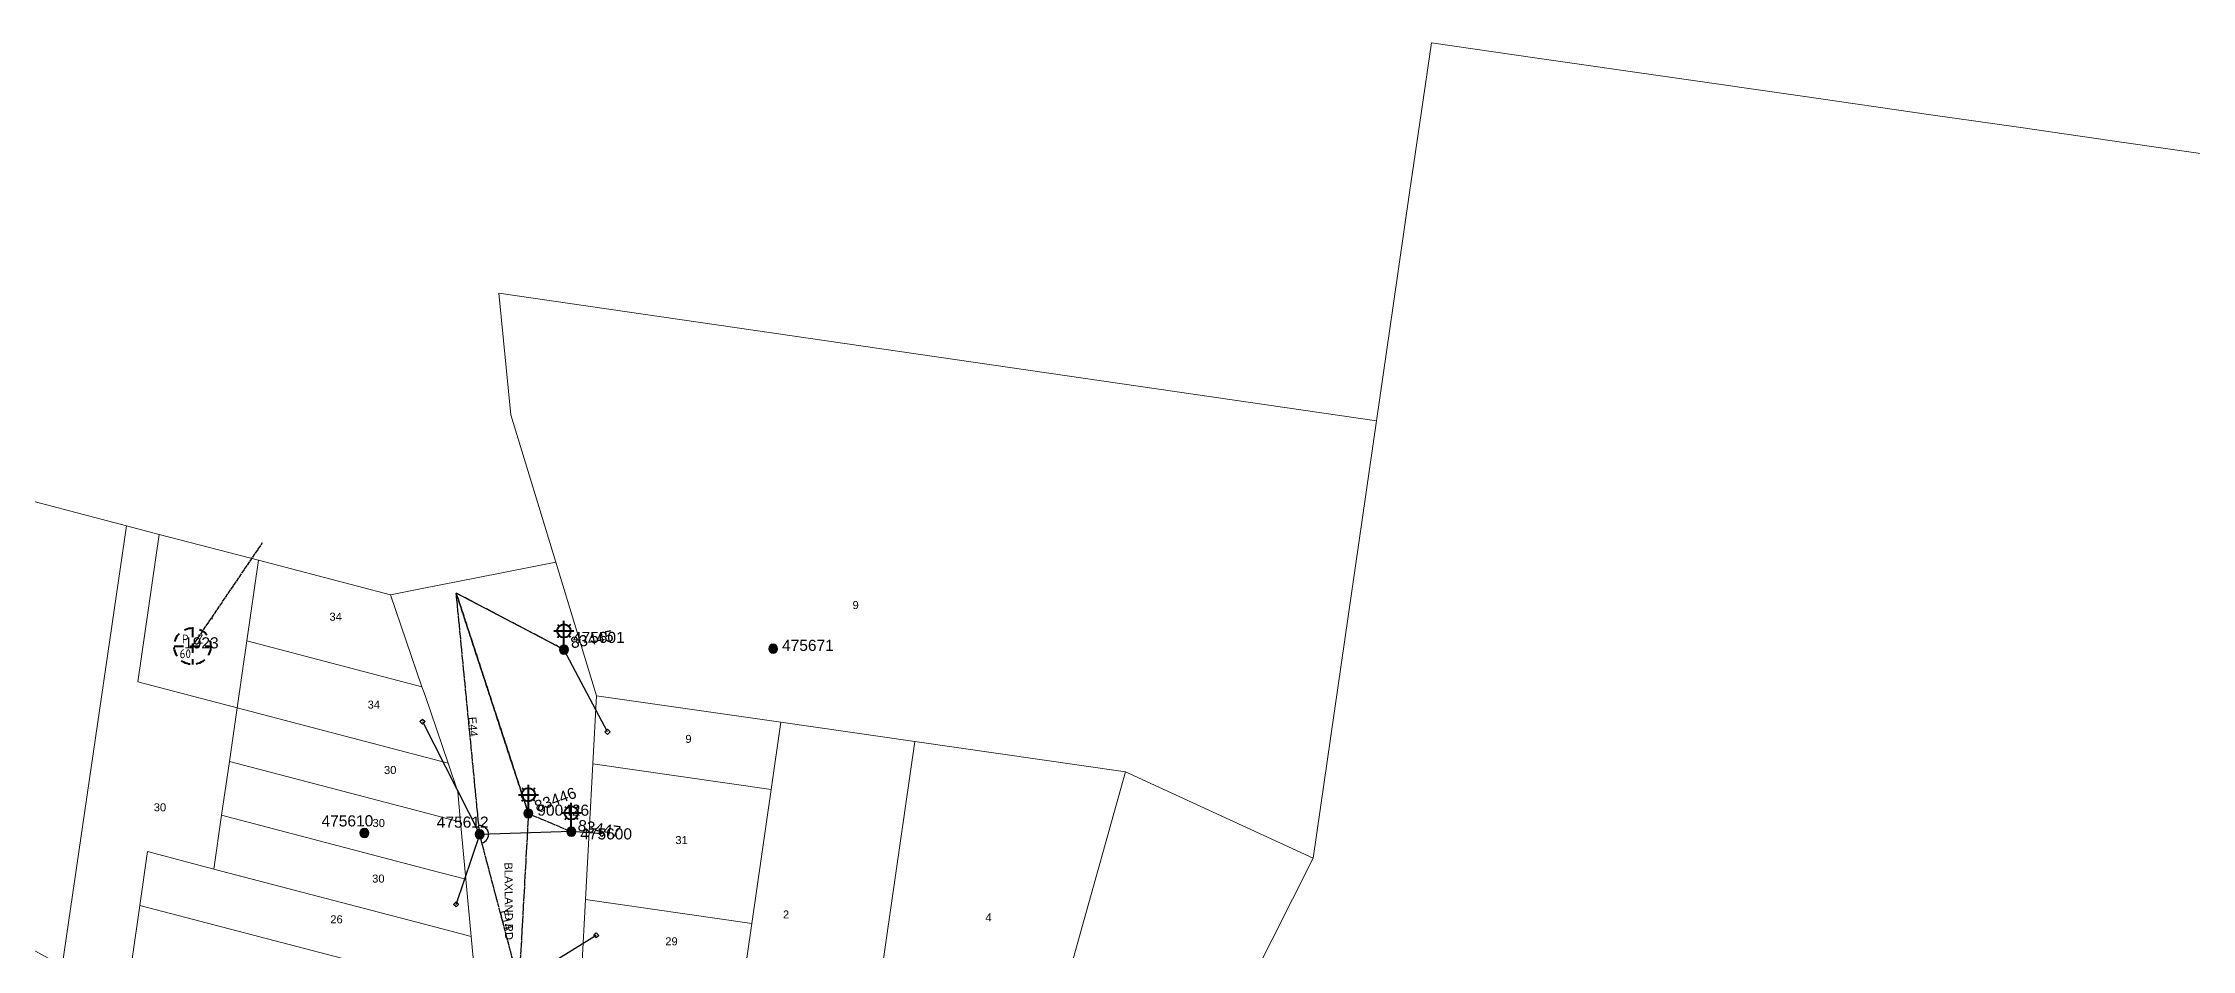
# Model space of a CAD drawing. Header units: metres. Extents: x 255732 to 259619, y 6266370 to 6267655.
# Drawn here: x 256740.3 to 257223.8, y 6267450.8 to 6267654.8 of the extents above; entities that cross this region are included whole.
import ezdxf
from ezdxf.enums import TextEntityAlignment as Align

# ---------------------------------------------------------------- set-up
doc = ezdxf.new("R2010")
doc.units = ezdxf.units.M
doc.linetypes.add('Cable Exist OH', pattern=[1, 1, 0])
doc.linetypes.add('Dash', pattern=[5, 3, -2])
doc.layers.get('0').update_dxf_attribs({"color": 6})
doc.layers.add('Cadastre Land Parcels_SP_EXT', color=9, linetype='Continuous', lineweight=5)
doc.layers.add('Cadastre Roads_SP_EXT', color=9, linetype='Continuous', lineweight=5)
for name, color, linetype in [('Equip_SL_EXT', 7, 'Continuous'), ('Equip_SP_SL_EXT', 7, 'Continuous'), ('Mains_HV_EXT', 7, 'Continuous'), ('Mains_LV_EXT', 7, 'Continuous'), ('Mains_SL_EXT', 7, 'Continuous'), ('Services_SP_EXT', 7, 'Continuous'), ('SupportsOH_SP_TR_HV_LV_SL_EXT', 7, 'Continuous')]:
    doc.layers.add(name, color=color, linetype=linetype)
doc.layers.get('0').freeze()
doc.styles.add('iecARIAL', font='arial.ttf', dxfattribs={"height": 2})
doc.styles.add('IESYMBOL1', font='isocp.shx')
doc.styles.add('POLE_LABEL', font='arial.ttf')
doc.styles.add('SLCP_LABEL', font='arial.ttf', dxfattribs={"height": 3.5})
doc.styles.get("Standard").update_dxf_attribs({"font": 'arial.ttf'})

# ---------------------------------------------------------------- blocks, each defined once
blk = doc.blocks.new('SL_LANTERN_EXT')
at = {"lineweight": 40}
for p, q in [((-1.46, 5.68), (-1.06, 5.28)), ((0, 1.97), (0, 6.47)), ((1.46, 5.68), (1.06, 5.28)), ((-2.25, 4.22), (2.25, 4.22)), ((-1.46, 2.76), (-1.06, 3.16)), ((0, 0), (0, 2.72)), ((1.46, 2.76), (1.06, 3.16))]:
    blk.add_line(p, q, dxfattribs=at)
blk.add_circle((0, 4.22), 1.5, dxfattribs=at)
at = {"style": 'iecARIAL', "flags": 8}
blk.add_attdef('ASSET_NUM', (1.5, 1.5), '', height=2.5, dxfattribs=at)
for tag, p, height, flags in [('OPERATING_VOLTAGE', (0.98, -1.65), 0.2, 9), ('ORIENTATION', (0.98, -1.85), 0.2, 9), ('OWNED_BY', (0.98, -2.05), 0.2, 9), ('STATE', (0.98, -2.25), 0.2, 9), ('CONSTRUCTED_VOLTAGE', (0.98, -0.65), 0.2, 9), ('CONTROL_TYPE', (0.98, -0.85), 0.2, 9), ('LANTERN_PURPOSE', (0.98, -1.05), 0.2, 9), ('LANTERN_TYPE', (0.98, -1.25), 0.2, 9), ('NO_PHASES', (0.98, -1.45), 0.2, 9), ('USAGE', (0.98, -2.45), 0.2, 9), ('CEXIST', (0.98, -2.65), 0.2, 9), ('CNEW', (0.98, -2.85), 0.2, 9), ('CNUMBER', (0.98, -3.05), 0.2, 9), ('CREMOVE', (0.98, -3.25), 0.2, 9), ('CREPLACE', (0.98, -3.45), 0.2, 9), ('LKINGHEIGHT', (0.98, -3.65), 0.2, 9), ('LBRACKET', (0.98, -3.85), 0.2, 9), ('LBRACKETVOCAB', (0.98, -4.05), 0.2, 9), ('LCATEGORY', (0.98, -4.25), 0.2, 9), ('LCHARGE1', (0.98, -4.45), 0.2, 9), ('LCHARGE1PERCENT', (0.98, -4.65), 0.2, 9), ('LCHARGE2', (0.98, -4.85), 0.2, 9), ('LNUMBER', (2.18, -3.25), 2.5, 8), ('STREETNAME', (0.98, -9.25), 0.2, 9), ('SUBURB', (0.98, -9.45), 0.2, 1), ('LCHARGE2PERCENT', (0.98, -5.05), 0.2, 9), ('LCHARGE3', (0.98, -5.25), 0.2, 9), ('LCHARGE3PERCENT', (0.98, -5.45), 0.2, 9), ('LEXIST', (0.98, -5.65), 0.2, 9), ('LLAMP', (0.98, -5.85), 0.2, 9), ('LLAMPVOCAB', (0.98, -6.05), 0.2, 9), ('LMAST', (0.98, -6.25), 0.2, 9), ('LMASTVOCAB', (0.98, -6.45), 0.2, 9), ('LNEW', (0.98, -6.65), 0.2, 9), ('LANTNUMBER', (0.98, -6.85), 0.2, 9), ('LOUTREACH', (0.98, -7.25), 0.2, 9), ('LOUTREACHVOCAB', (0.98, -7.45), 0.2, 9), ('LRATECODE', (0.98, -7.65), 0.2, 9), ('LREMOVE', (0.98, -7.85), 0.2, 9), ('LREPLACE', (0.98, -8.05), 0.2, 9), ('LTYPE', (0.98, -8.25), 0.2, 9), ('LTYPEVOCAB', (0.98, -8.45), 0.2, 9), ('LEGEND', (0.98, -8.65), 0.2, 9), ('LOCATION', (0.98, -8.85), 0.2, 9), ('NOTES', (0.98, -9.05), 0.2, 9)]:
    blk.add_attdef(tag, p, '', height=height, dxfattribs=dict(flags=flags))
blk = doc.blocks.new('CCP_EXT')
blk.add_wipeout([(0, 0.57), (0.57, 0), (0, -0.57), (-0.57, 0)])
blk.add_lwpolyline([(-0.57, 0), (0, 0.57), (0.57, 0), (0, -0.57), (-0.57, 0)])
at = {"flags": 1}
blk.add_attdef('Z', (0, 0), '', height=0.2, dxfattribs=at)
at = {"flags": 9}
for tag, p in [('CCP_TYPE', (0, 0)), ('CONSTRUCTED_VOLTAGE', (0, -0.2)), ('OPERATING_VOLTAGE', (0, -0.6)), ('ORIENTATION', (0, -0.8)), ('OWNED_BY', (0, -1)), ('STATE', (0, -1.8)), ('NO_PHASES', (0, -0.4)), ('USAGE', (0, -1.2)), ('LEGEND', (0, -1.4)), ('LIFE_SUPPORT', (0, -1.6)), ('NOTES', (0, -2))]:
    blk.add_attdef(tag, text='', height=0.2, dxfattribs=at).set_placement(p, align=Align.MIDDLE_LEFT)
blk = doc.blocks.new('POLE_EXT')
blk.add_hatch(color=256).paths.add_polyline_path([(-1, 0, 1), (1, 0, 1)])
blk.add_lwpolyline([(-1, 0, 1), (1, 0, 1)], format="xyb", close=True)
for tag, height, flags, p in [('pNumber', 2.5, 8, (-17.84, 2.07)), ('OWNED_BY', 0.2, 9, (1.35, -0.4)), ('SPECIAL_USE', 0.2, 9, (1.35, -0.8)), ('STATE', 0.2, 9, (1.35, -1)), ('cLV', 0.2, 9, (1.35, -1.4)), ('hDepth', 0.2, 9, (1.35, -1.6)), ('hDia', 0.2, 9, (1.35, -1.8)), ('cHV', 0.2, 9, (1.35, -2)), ('cLinedev', 0.2, 9, (1.35, -3.4)), ('pExisting', 0.2, 9, (1.35, -3.8)), ('pFooting', 0.2, 9, (1.35, -4.4)), ('pNew', 0.2, 9, (1.35, -4.6)), ('PARENT', 0.2, 9, (1.35, -0.6)), ('USAGE', 0.2, 9, (1.35, -1.2)), ('LBRACKET', 0.2, 9, (1.35, -2.2)), ('LExisting', 0.2, 9, (1.35, -2.4)), ('LANTNUMBER', 0.2, 9, (1.35, -2.6)), ('LOther', 0.2, 9, (1.35, -2.8)), ('LRemove', 0.2, 9, (1.35, -3)), ('LEGEND', 0.2, 9, (1.35, -3.2)), ('LOCATION', 0.2, 9, (1.35, -3.6)), ('PFNUMBER', 0.2, 9, (1.35, -4)), ('NEWPFNUMBER', 0.2, 9, (1.35, -4.2)), ('pRelocate', 0.2, 9, (1.35, -5)), ('pRemove', 0.2, 9, (1.35, -5.2)), ('pReplace', 0.2, 9, (1.35, -5.4)), ('pStay', 0.2, 9, (1.35, -5.6)), ('pType', 0.2, 9, (1.35, -5.8)), ('cspan', 0.2, 9, (1.35, -6)), ('STREETNAME', 0.2, 9, (1.35, -6.2)), ('SUBURB', 0.2, 9, (1.35, -6.4)), ('OPERATED_BY', 0.2, 9, (1.36, -7.01)), ('NOTES', 0.2, 9, (1.35, -6.6)), ('MAINTAINED_BY', 0.2, 9, (1.36, -6.81))]:
    blk.add_attdef(tag, text='', height=height, dxfattribs=dict(flags=flags)).set_placement(p, align=Align.MIDDLE_LEFT)
at = {"style": 'POLE_LABEL'}
for tag, height, flags, p in [('STRUCTURE_PLANT_NUMBER', 0.2, 9, (1.35, 0.03)), ('ASSET_NUM', 2.5, 8, (2, 2)), ('STREET_CODE', 0.2, 9, (1.35, -0.2))]:
    blk.add_attdef(tag, text='', height=height, dxfattribs=dict(at, flags=flags)).set_placement(p, align=Align.MIDDLE_LEFT)
at = {"flags": 1}
blk.add_attdef('Z', (1.35, -7.33), '', height=0.2, dxfattribs=at)
blk = doc.blocks.new('SLCP_ZELL_EXT')
blk.add_wipeout([(-0.24, 7.5), (-0.71, 7.47), (-1.17, 7.41), (-1.64, 7.32), (-2.09, 7.21), (-2.54, 7.06), (-2.98, 6.89), (-3.41, 6.69), (-3.82, 6.46), (-4.22, 6.21), (-4.6, 5.93), (-4.96, 5.63), (-5.31, 5.31), (-5.63, 4.96), (-5.93, 4.6), (-6.21, 4.22), (-6.46, 3.82), (-6.69, 3.41), (-6.89, 2.98), (-7.06, 2.54), (-7.21, 2.09), (-7.32, 1.64), (-7.41, 1.17), (-7.47, 0.71), (-7.5, 0.24), (-7.5, -0.24), (-7.47, -0.71), (-7.41, -1.17), (-7.32, -1.64), (-7.21, -2.09), (-7.06, -2.54), (-6.89, -2.98), (-6.69, -3.41), (-6.46, -3.82), (-6.21, -4.22), (-5.93, -4.6), (-5.63, -4.96), (-5.31, -5.31), (-4.96, -5.63), (-4.6, -5.93), (-4.22, -6.21), (-3.82, -6.46), (-3.41, -6.69), (-2.98, -6.89), (-2.54, -7.06), (-2.09, -7.21), (-1.64, -7.32), (-1.17, -7.41), (-0.71, -7.47), (-0.24, -7.5), (0.24, -7.5), (0.71, -7.47), (1.17, -7.41), (1.64, -7.32), (2.09, -7.21), (2.54, -7.06), (2.98, -6.89), (3.41, -6.69), (3.82, -6.46), (4.22, -6.21), (4.6, -5.93), (4.96, -5.63), (5.31, -5.31), (5.63, -4.96), (5.93, -4.6), (6.21, -4.22), (6.46, -3.82), (6.69, -3.41), (6.89, -2.98), (7.06, -2.54), (7.21, -2.09), (7.32, -1.64), (7.41, -1.17), (7.47, -0.71), (7.5, -0.24), (7.5, 0.24), (7.47, 0.71), (7.41, 1.17), (7.32, 1.64), (7.21, 2.09), (7.06, 2.54), (6.89, 2.98), (6.69, 3.41), (6.46, 3.82), (6.21, 4.22), (5.93, 4.6), (5.63, 4.96), (5.31, 5.31), (4.96, 5.63), (4.6, 5.93), (4.22, 6.21), (3.82, 6.46), (3.41, 6.69), (2.98, 6.89), (2.54, 7.06), (2.09, 7.21), (1.64, 7.32), (1.17, 7.41), (0.71, 7.47), (0.24, 7.5)])
at = {"linetype": 'Dash', "lineweight": 40, "ltscale": 0.7}
for p, q in [((-4.11, 0), (4.11, 0)), ((0, 4.11), (0, -4.11))]:
    blk.add_line(p, q, dxfattribs=at)
blk.add_circle((0, 0), 4.11, dxfattribs=at)
at = {"lineweight": 40, "style": 'IESYMBOL1'}
for s, p in [('P', (-1.6, 0)), ('Z', (1.7, 0)), ('60', (-1.61, -3.31))]:
    blk.add_text(s, height=2, dxfattribs=at).set_placement(p, align=Align.BOTTOM_CENTER)
at = {"flags": 1}
blk.add_attdef('Z', (0, 0), '', height=0.2, dxfattribs=at)
at = {"style": 'SLCP_LABEL'}
for tag, height, flags, p in [('ASSET_NUM', 2.5, 8, (2, 2)), ('STREET_CODE', 0.2, 9, (0, -0.2))]:
    blk.add_attdef(tag, text='', height=height, dxfattribs=dict(at, flags=flags)).set_placement(p, align=Align.MIDDLE_LEFT)
at = {"flags": 9}
for tag, p in [('CONSTRUCTED_VOLTAGE', (0, -0.4)), ('CONTROL_TYPE', (0, -0.6)), ('OPERATING_VOLTAGE', (0, -1)), ('ORIENTATION', (0, -1.2)), ('OWNED_BY', (0, -1.4)), ('STATE', (0, -2)), ('NO_PHASES', (0, -0.8)), ('USAGE', (0, -1.6)), ('LOCATION', (0, -1.8)), ('NOTES', (0, -2.2))]:
    blk.add_attdef(tag, text='', height=0.2, dxfattribs=at).set_placement(p, align=Align.MIDDLE_LEFT)

msp = doc.modelspace()

# ---------------------------------------------------------------- linework, layer by layer
at = {"layer": 'Cadastre Land Parcels_SP_EXT', "linetype": 'Continuous'}
for points in [[(257075.94, 6267651.43), (257052.75, 6267654.77), (257050.38, 6267638.89), (257047.78, 6267621.13), (257044.07, 6267595.63), (257040.33, 6267569.81), (257026.08, 6267471.42), (257012.21, 6267443.95), (257313.75, 6267344.87), (257352.19, 6267612.03), (257345.67, 6267612.96), (257327.56, 6267615.48), (257309.44, 6267618), (257285.3, 6267621.36), (257205.32, 6267632.84), (257185.3, 6267635.73), (257165.58, 6267638.56), (257135.7, 6267642.85), (257105.82, 6267647.14), (257075.94, 6267651.43)], [(257040.33, 6267569.81), (256842.87, 6267598.48), (256845.6, 6267571.12), (256855.7, 6267537.98), (256864.87, 6267507.92), (256906.35, 6267501.99), (256936.47, 6267497.65), (256983.85, 6267490.82), (257026.08, 6267471.42), (257040.33, 6267569.81)], [(256744.65, 6267447.19), (256759.08, 6267546.17), (256729.41, 6267553.96), (256716.14, 6267462.82), (256718.77, 6267461.4), (256744.65, 6267447.19)], [(256766.46, 6267544.24), (256759.08, 6267546.17), (256744.65, 6267447.19), (256745.5, 6267446.72), (256758.99, 6267439.32), (256760.36, 6267448.77), (256762.1, 6267460.82), (256763.84, 6267472.92), (256778.77, 6267468.99), (256780.51, 6267481.07), (256782.25, 6267493.15), (256783.99, 6267505.22), (256761.69, 6267511.07), (256766.46, 6267544.24)], [(256786.17, 6267520.29), (256788.78, 6267538.43), (256766.46, 6267544.24), (256761.69, 6267511.07), (256783.99, 6267505.22), (256786.17, 6267520.29)], [(256818.53, 6267530.64), (256788.78, 6267538.43), (256786.17, 6267520.29), (256825.59, 6267510), (256818.53, 6267530.64)], [(256825.59, 6267510), (256786.17, 6267520.29), (256783.99, 6267505.22), (256826.63, 6267494.07), (256831.47, 6267492.8), (256826.27, 6267508.01), (256825.59, 6267510)], [(256906.35, 6267501.99), (256864.87, 6267507.92), (256864.05, 6267492.65), (256904.14, 6267486.9), (256906.35, 6267501.99)], [(256831.47, 6267492.8), (256826.63, 6267494.07), (256783.99, 6267505.22), (256782.25, 6267493.15), (256826.95, 6267481.45), (256834.29, 6267479.53), (256833.69, 6267486.35), (256831.47, 6267492.8)], [(256936.47, 6267497.65), (256906.35, 6267501.99), (256904.14, 6267486.9), (256902, 6267471.82), (256899.81, 6267456.73), (256897.64, 6267441.65), (256895.44, 6267426.57), (256893.74, 6267414.69), (256925.71, 6267422.87), (256936.47, 6267497.65)], [(256983.85, 6267490.82), (256936.47, 6267497.65), (256925.71, 6267422.87), (256963.36, 6267417.47), (256983.85, 6267490.82)], [(256826.95, 6267481.45), (256782.25, 6267493.15), (256780.51, 6267481.07), (256827.27, 6267468.84), (256835.48, 6267466.69), (256834.29, 6267479.53), (256826.95, 6267481.45)], [(256904.14, 6267486.9), (256864.05, 6267492.65), (256863.21, 6267477.39), (256862.36, 6267462.11), (256899.81, 6267456.73), (256902, 6267471.82), (256904.14, 6267486.9)], [(257012.21, 6267443.95), (257026.08, 6267471.42), (256983.85, 6267490.82), (256963.36, 6267417.47), (256987.19, 6267397.75), (257012.21, 6267443.95)], [(256827.27, 6267468.84), (256780.51, 6267481.07), (256778.77, 6267468.99), (256827.59, 6267456.22), (256836.66, 6267453.85), (256835.48, 6267466.69), (256827.27, 6267468.84)], [(256778.77, 6267468.99), (256763.84, 6267472.92), (256762.1, 6267460.82), (256827.91, 6267443.61), (256837.85, 6267441.02), (256836.66, 6267453.85), (256827.59, 6267456.22), (256778.77, 6267468.99)], [(256827.91, 6267443.61), (256762.1, 6267460.82), (256760.36, 6267448.77), (256828.24, 6267431), (256839.03, 6267428.18), (256837.85, 6267441.02), (256827.91, 6267443.61)], [(256899.81, 6267456.73), (256862.36, 6267462.11), (256861.52, 6267446.81), (256897.64, 6267441.65), (256899.81, 6267456.73)]]:
    msp.add_lwpolyline(points, close=True, dxfattribs=at)
at = {"layer": 'Mains_LV_EXT', "linetype": 'Cable Exist OH'}
for points in [[(256838.57, 6267476.79), (256833.3, 6267531.03)], [(256847.42, 6267443.29), (256838.57, 6267476.79)]]:
    msp.add_lwpolyline(points, dxfattribs=at)
at = {"layer": 'Mains_LV_EXT', "linetype": 'Continuous'}
msp.add_lwpolyline([(256839.08, 6267474.86, 0.926921), (256838.38, 6267478.78)], format="xyb", dxfattribs=at)
at = {"layer": 'Mains_SL_EXT', "linetype": 'Cable Exist OH'}
for points in [[(256849.53, 6267481.49), (256833.3, 6267531.03)], [(256857.54, 6267518.33), (256833.3, 6267531.03)], [(256849.53, 6267481.49), (256847.42, 6267443.29)], [(256849.53, 6267481.49), (256859.19, 6267477.4)]]:
    msp.add_lwpolyline(points, dxfattribs=at)

# ---------------------------------------------------------------- block references
at = {"layer": 'Equip_SP_SL_EXT'}
ref = msp.add_blockref('SL_LANTERN_EXT', (256857.54, 6267518.33), dxfattribs=at)
ref.add_attrib('ASSET_NUM', '83445', dxfattribs={"layer": '0', "height": 2.5, "rotation": 10.071, "style": 'iecARIAL'}).set_placement((256859.04, 6267519.83), align=Align.MIDDLE_LEFT)
ref = msp.add_blockref('SL_LANTERN_EXT', (256849.53, 6267481.49), dxfattribs=at)
ref.add_attrib('ASSET_NUM', '83446', dxfattribs={"layer": '0', "height": 2.5, "rotation": 19.9602, "style": 'iecARIAL'}).set_placement((256851.03, 6267482.99), align=Align.MIDDLE_LEFT)
ref = msp.add_blockref('SL_LANTERN_EXT', (256859.19, 6267477.4), dxfattribs=at)
ref.add_attrib('ASSET_NUM', '83447', dxfattribs={"layer": '0', "height": 2.5, "rotation": 350.7564, "style": 'iecARIAL'}).set_placement((256860.69, 6267478.9), align=Align.MIDDLE_LEFT)
at = {"layer": 'SupportsOH_SP_TR_HV_LV_SL_EXT'}
ref = msp.add_blockref('POLE_EXT', (256857.54, 6267518.33), dxfattribs=at)
ref.add_attrib('ASSET_NUM', '475601', dxfattribs={"layer": '0', "height": 2.5, "style": 'POLE_LABEL'}).set_placement((256859.54, 6267519.08), align=Align.BOTTOM_LEFT)
ref = msp.add_blockref('POLE_EXT', (256904.6, 6267518.55), dxfattribs=at)
ref.add_attrib('ASSET_NUM', '475671', dxfattribs={"layer": '0', "height": 2.5, "style": 'POLE_LABEL'}).set_placement((256906.6, 6267519.3), align=Align.MIDDLE_LEFT)
ref = msp.add_blockref('POLE_EXT', (256849.53, 6267481.49), dxfattribs=at)
ref.add_attrib('ASSET_NUM', '900426', dxfattribs={"layer": '0', "height": 2.5, "rotation": 359.9412, "style": 'POLE_LABEL'}).set_placement((256851.53, 6267482.24), align=Align.MIDDLE_LEFT)
ref = msp.add_blockref('POLE_EXT', (256812.64, 6267477.1), dxfattribs=at)
ref.add_attrib('ASSET_NUM', '475610', dxfattribs={"layer": '0', "height": 2.5, "rotation": 0.3667, "style": 'POLE_LABEL'}).set_placement((256814.64, 6267477.85), align=Align.BOTTOM_RIGHT)
ref = msp.add_blockref('POLE_EXT', (256838.57, 6267476.79), dxfattribs=at)
ref.add_attrib('ASSET_NUM', '475612', dxfattribs={"layer": '0', "height": 2.5, "rotation": 359.9998, "style": 'POLE_LABEL'}).set_placement((256840.57, 6267477.54), align=Align.BOTTOM_RIGHT)

# ---------------------------------------------------------------- texts
at = {"layer": 'Cadastre Land Parcels_SP_EXT'}
for s, p in [('34', (256804.77, 6267524.84)), ('9', (256922.46, 6267527.46)), ('4', (256777.42, 6267523.85)), ('34', (256813.36, 6267505.07)), ('9', (256884.85, 6267497.36)), ('30', (256817.04, 6267490.37)), ('30', (256765.24, 6267481.97)), ('30', (256814.46, 6267478.45)), ('31', (256882.6, 6267474.6)), ('30', (256814.38, 6267465.94)), ('26', (256804.96, 6267456.78)), ('2', (256906.81, 6267457.87)), ('4', (256952.35, 6267457.2)), ('29', (256880.33, 6267451.83))]:
    msp.add_text(s, height=1.8, dxfattribs=at).set_placement(p)
at = {"layer": 'Cadastre Roads_SP_EXT'}
msp.add_text('BLAXLAND RD', height=1.8, rotation=270.425, dxfattribs=at).set_placement((256844.15, 6267470.49))
at = {"layer": 'Mains_LV_EXT'}
for s, rotation, p in [('E44', 274.4113, (256836.01, 6267503.15)), ('E14', 283.6551, (256843.13, 6267459.53))]:
    msp.add_text(s, height=1.8, rotation=rotation, dxfattribs=at).set_placement(p)

# ---------------------------------------------------------------- next in the draw order: block references
at = {"layer": 'Equip_SL_EXT'}
ref = msp.add_blockref('SLCP_ZELL_EXT', (256773.95, 6267519.11), dxfattribs=at)
ref.add_attrib('ASSET_NUM', '1923', dxfattribs={"layer": '0', "height": 2.5, "style": 'SLCP_LABEL'}).set_placement((256775.95, 6267519.86), align=Align.MIDDLE_CENTER)
at = {"layer": 'Services_SP_EXT'}
for p in [(256825.71, 6267502.16), (256867.33, 6267499.85), (256866.08, 6267476.9), (256833.26, 6267461.03), (256864.81, 6267454.05)]:
    msp.add_blockref('CCP_EXT', p, dxfattribs=at)

# ---------------------------------------------------------------- next in the draw order: linework, layer by layer
at = {"layer": 'Cadastre Roads_SP_EXT', "linetype": 'Continuous'}
msp.add_lwpolyline([(256861.52, 6267446.81), (256862.36, 6267462.11), (256863.21, 6267477.39), (256864.05, 6267492.65), (256864.87, 6267507.92), (256864.87, 6267507.92), (256855.7, 6267537.98), (256838.21, 6267534.53), (256825.66, 6267532.05), (256818.53, 6267530.64), (256825.59, 6267510), (256826.27, 6267508.01), (256831.47, 6267492.8), (256833.69, 6267486.35), (256834.29, 6267479.53), (256835.48, 6267466.69), (256836.66, 6267453.85), (256837.85, 6267441.02)], dxfattribs=at)
at = {"layer": 'Mains_HV_EXT', "linetype": 'Cable Exist OH'}
msp.add_lwpolyline([(256833.3, 6267531.03), (256849.53, 6267481.49), (256847.42, 6267443.29)], dxfattribs=at)
at = {"layer": 'Mains_SL_EXT', "linetype": 'Cable Exist OH'}
msp.add_lwpolyline([(256773.95, 6267519.11), (256789.74, 6267542.4)], dxfattribs=at)
at = {"layer": 'Services_SP_EXT'}
for points in [[(256867.33, 6267499.85), (256857.54, 6267518.33), (256833.3, 6267531.03)], [(256825.71, 6267502.16), (256838.57, 6267476.79)], [(256833.26, 6267461.03), (256838.57, 6267476.79)], [(256866.08, 6267476.9), (256859.19, 6267477.4), (256838.57, 6267476.79)], [(256864.81, 6267454.05), (256847.42, 6267443.29)]]:
    msp.add_lwpolyline(points, dxfattribs=at)

# ---------------------------------------------------------------- next in the draw order: block references
at = {"layer": 'SupportsOH_SP_TR_HV_LV_SL_EXT'}
ref = msp.add_blockref('POLE_EXT', (256859.19, 6267477.4), dxfattribs=at)
ref.add_attrib('ASSET_NUM', '475600', dxfattribs={"layer": '0', "height": 2.5, "style": 'POLE_LABEL'}).set_placement((256861.19, 6267478.15), align=Align.TOP_LEFT)

doc.saveas('drawing.dxf')
